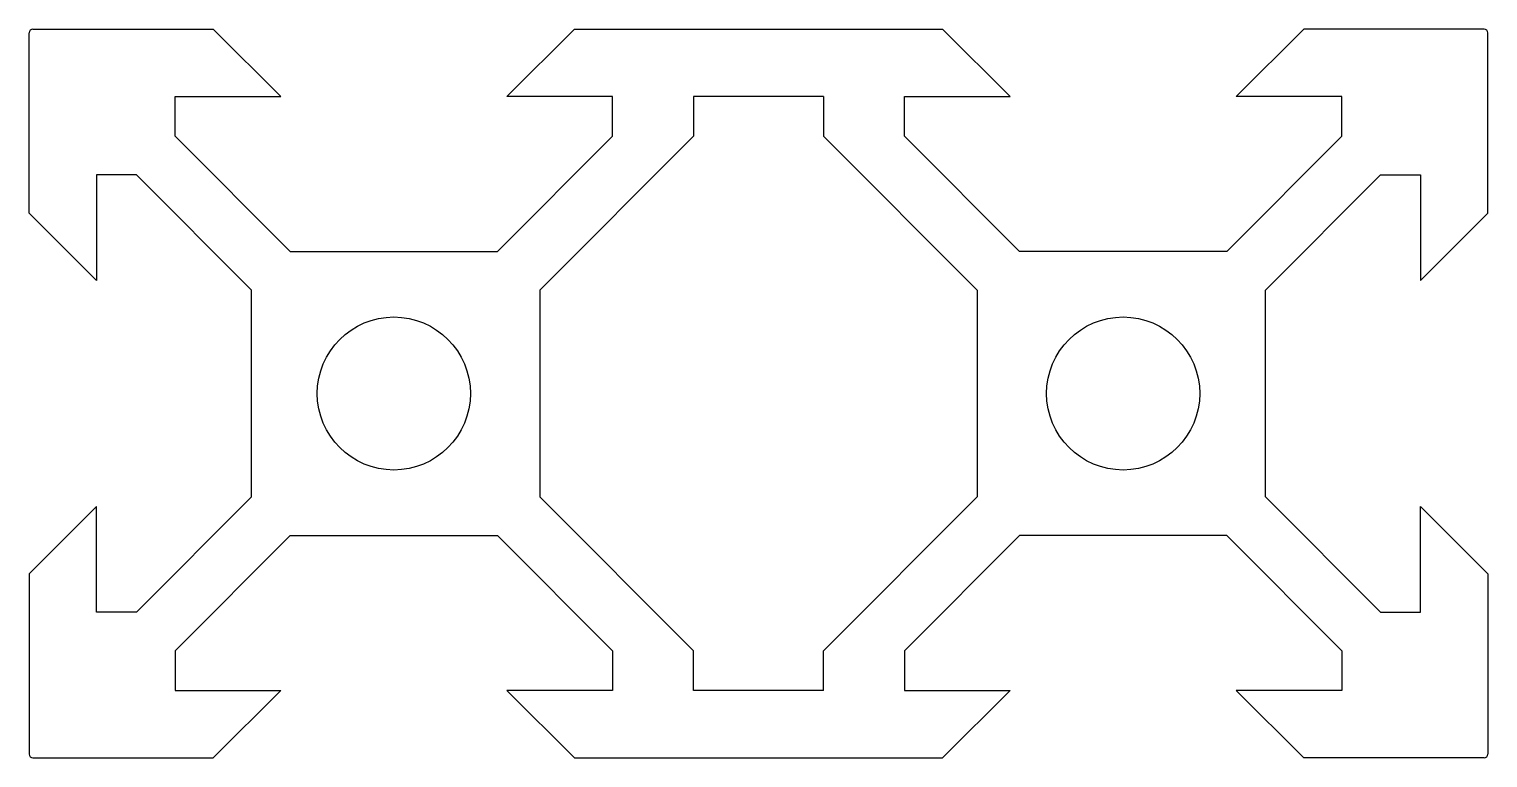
# Model space of a CAD drawing. Header units: millimetres. Extents: x -10 to 30, y -10 to 10.
import ezdxf

# ---------------------------------------------------------------- set-up
doc = ezdxf.new("R2010")
doc.units = ezdxf.units.MM

msp = doc.modelspace()

# ---------------------------------------------------------------- linework, layer by layer
at = {"color": 7, "linetype": 'Continuous', "lineweight": 25}
for p, q in [((-10, 4.95), (-10, 9.9)), ((-9.9, 10), (-4.95, 10)), ((-3.1, 8.15), (-4.95, 10)), ((3.1, 8.15), (4.95, 10)), ((4.95, 10), (15.05, 10)), ((16.9, 8.15), (15.05, 10)), ((23.1, 8.15), (24.95, 10)), ((29.9, 10), (24.95, 10)), ((30, 4.95), (30, 9.9)), ((-6, 7.061), (-6, 8.15)), ((-6, 8.15), (-3.1, 8.15)), ((6, 8.15), (3.1, 8.15)), ((6, 7.061), (6, 8.15)), ((8.221, 8.15), (8.221, 7.061)), ((11.779, 8.15), (8.221, 8.15)), ((11.779, 8.15), (11.779, 7.061)), ((14, 7.061), (14, 8.15)), ((14, 8.15), (16.9, 8.15)), ((26, 8.15), (23.1, 8.15)), ((26, 7.061), (26, 8.15)), ((-6, 7.061), (-2.839, 3.9)), ((2.839, 3.9), (6, 7.061)), ((8.221, 7.061), (4, 2.839)), ((11.779, 7.061), (16, 2.839)), ((17.161, 3.9), (14, 7.061)), ((26, 7.061), (22.839, 3.9)), ((-8.15, 6), (-8.15, 3.1)), ((-7.061, 6), (-8.15, 6)), ((-3.9, 2.839), (-7.061, 6)), ((23.9, 2.839), (27.061, 6)), ((27.061, 6), (28.15, 6)), ((28.15, 6), (28.15, 3.1)), ((-8.15, 3.1), (-10, 4.95)), ((28.15, 3.1), (30, 4.95)), ((-2.839, 3.9), (2.839, 3.9)), ((22.839, 3.9), (17.161, 3.9)), ((-3.9, -2.839), (-3.9, 2.839)), ((4, 2.839), (4, -2.839)), ((16, 2.839), (16, -2.839)), ((23.9, -2.839), (23.9, 2.839)), ((-8.15, -3.1), (-10, -4.95)), ((-8.15, -6), (-8.15, -3.1)), ((-3.9, -2.839), (-7.061, -6)), ((8.221, -7.061), (4, -2.839)), ((11.779, -7.061), (16, -2.839)), ((23.9, -2.839), (27.061, -6)), ((28.15, -3.1), (30, -4.95)), ((28.15, -6), (28.15, -3.1)), ((-6, -7.061), (-2.839, -3.9)), ((-2.839, -3.9), (2.839, -3.9)), ((2.839, -3.9), (6, -7.061)), ((17.161, -3.9), (14, -7.061)), ((22.839, -3.9), (17.161, -3.9)), ((26, -7.061), (22.839, -3.9)), ((-10, -4.95), (-10, -9.9)), ((30, -4.95), (30, -9.9)), ((-7.061, -6), (-8.15, -6)), ((27.061, -6), (28.15, -6)), ((-6, -7.061), (-6, -8.15)), ((6, -7.061), (6, -8.15)), ((8.221, -8.15), (8.221, -7.061)), ((11.779, -8.15), (11.779, -7.061)), ((14, -7.061), (14, -8.15)), ((26, -7.061), (26, -8.15)), ((-6, -8.15), (-3.1, -8.15)), ((-3.1, -8.15), (-4.95, -10)), ((6, -8.15), (3.1, -8.15)), ((3.1, -8.15), (4.95, -10)), ((11.779, -8.15), (8.221, -8.15)), ((14, -8.15), (16.9, -8.15)), ((16.9, -8.15), (15.05, -10)), ((26, -8.15), (23.1, -8.15)), ((23.1, -8.15), (24.95, -10)), ((-9.9, -10), (-4.95, -10)), ((4.95, -10), (15.05, -10)), ((29.9, -10), (24.95, -10))]:
    msp.add_line(p, q, dxfattribs=at)
for centre in [(0, 0), (20, 0)]:
    msp.add_circle(centre, 2.1, dxfattribs=at)
for centre, start, end in [((-9.9, 9.9), 90, 180), ((29.9, 9.9), 0, 90), ((-9.9, -9.9), 180, 270), ((29.9, -9.9), 270, 0)]:
    msp.add_arc(centre, 0.1, start, end, dxfattribs=at)

doc.saveas('drawing.dxf')
